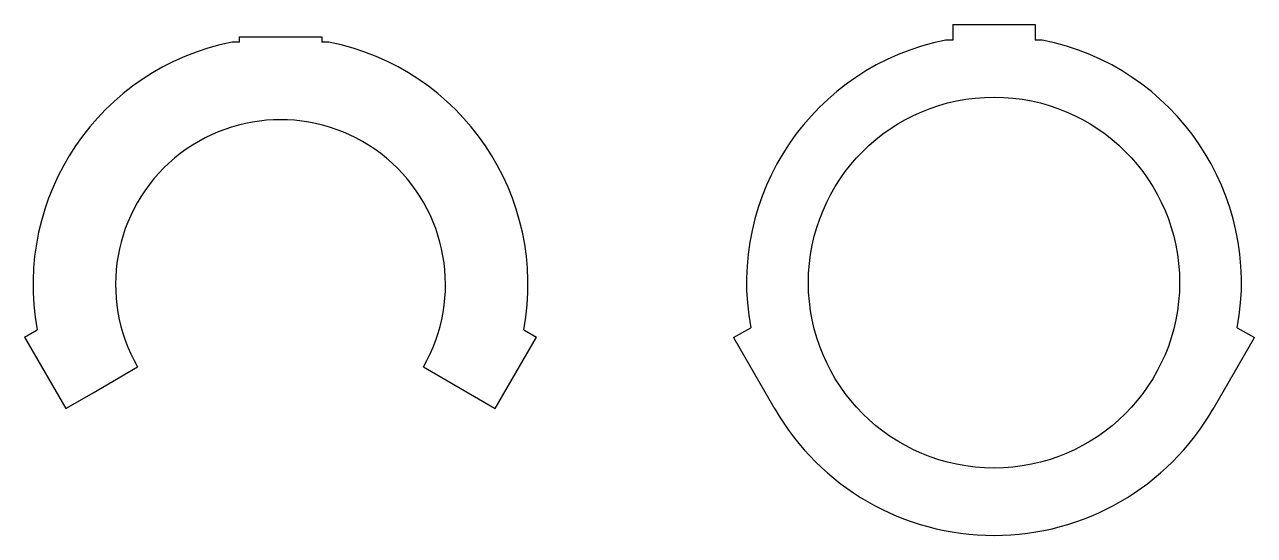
# Model space of a CAD drawing. Header units: millimetres. Extents: x -110 to 486, y -113 to 135.
import ezdxf

# ---------------------------------------------------------------- set-up
doc = ezdxf.new("R2010")
doc.units = ezdxf.units.MM
doc.header["$LTSCALE"] = 0.5
doc.header["$MEASUREMENT"] = 0
doc.layers.add('VISIBLE', color=7, linetype='Continuous')

msp = doc.modelspace()

# ---------------------------------------------------------------- linework, layer by layer
at = {"color": 3, "true_color": 0x00ff00}
msp.add_line((340, 135.21), (380, 135.21), dxfattribs=at)
msp.add_line((-6, 129.26), (34, 129.26))
msp.add_circle((360, 10), 90, dxfattribs=at)
msp.add_arc((360, 10), 122.71, 210, 330, dxfattribs=at)
at = {"layer": 'VISIBLE', "color": 3, "true_color": 0x00ff00}
for p, q in [((340, 135.21), (340, 127.7)), ((380, 135.21), (380, 127.7)), ((340, 127.7), (336.62, 127.7)), ((383.38, 127.7), (380, 127.7)), ((233.73, -16.72), (242.02, -11.93)), ((477.98, -11.93), (486.27, -16.72)), ((233.73, -16.72), (253.73, -51.36)), ((466.27, -51.36), (486.27, -16.72))]:
    msp.add_line(p, q, dxfattribs=at)
at = {"layer": 'VISIBLE'}
for p, q in [((-6, 126.75), (-9.38, 126.75)), ((-6, 129.26), (-6, 126.75)), ((34, 129.26), (34, 126.75)), ((37.38, 126.75), (34, 126.75)), ((-110.11, -16.42), (-103.98, -12.88)), ((-110.11, -16.42), (-90.11, -51.06)), ((118.11, -51.06), (138.11, -16.42)), ((131.98, -12.88), (138.11, -16.42)), ((-76.93, -43.45), (-55.28, -30.95)), ((83.28, -30.95), (104.93, -43.45)), ((-90.11, -51.06), (-76.93, -43.45)), ((104.93, -43.45), (118.11, -51.06))]:
    msp.add_line(p, q, dxfattribs=at)
for radius, start, end in [(120, 101.23588, 190.52878), (120, 349.47122, 78.76412), (80, 330, 210)]:
    msp.add_arc((14, 9.05), radius, start, end, dxfattribs=at)
at = {"layer": 'VISIBLE', "color": 3, "true_color": 0x00ff00}
for start, end in [(101.23588, 190.52878), (349.47122, 78.76412)]:
    msp.add_arc((360, 10), 120, start, end, dxfattribs=at)

doc.saveas('drawing.dxf')
